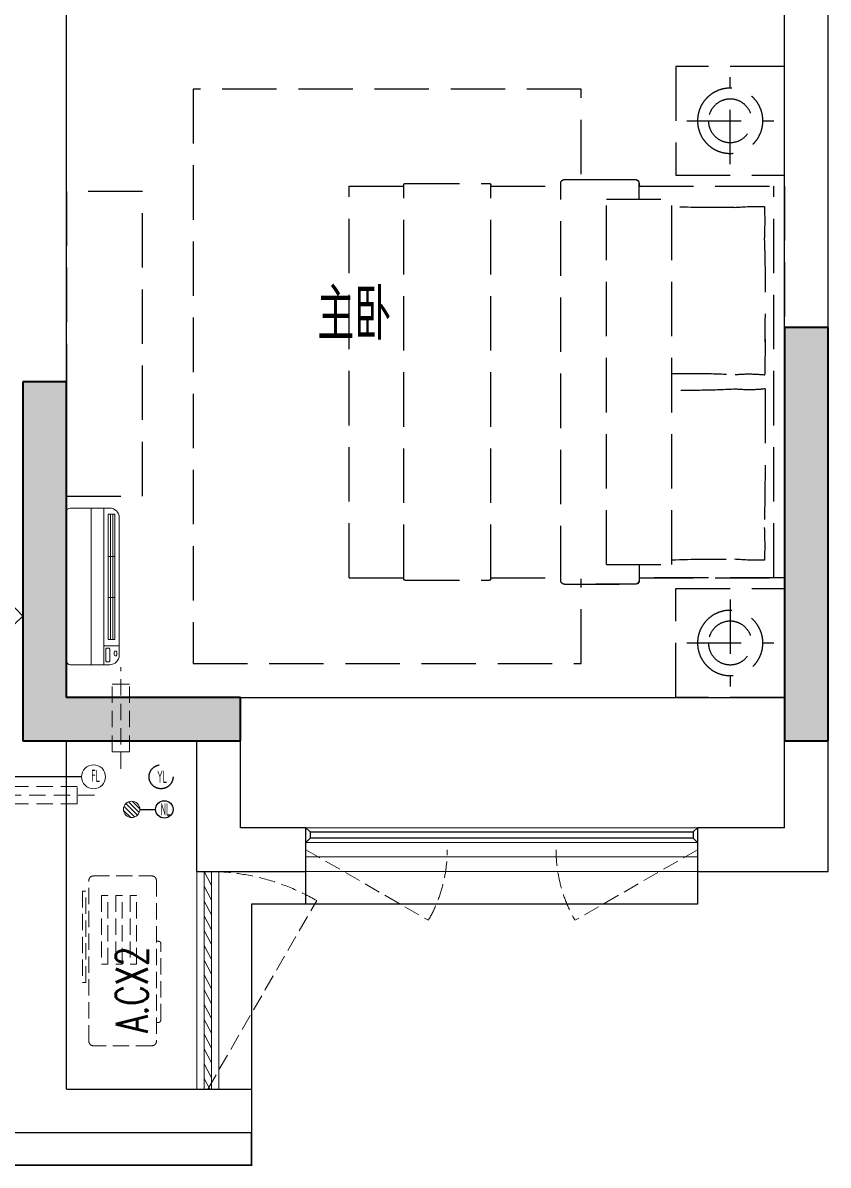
# Model space of a CAD drawing. Extents: x 3753737 to 4713801, y -857380 to 24339.
# Drawn here: x 4515649 to 4519349, y -768696 to -763446 of the extents above; entities that cross this region are included whole.
import ezdxf

# ---------------------------------------------------------------- set-up
doc = ezdxf.new("R2010")
doc.units = 0
doc.header["$LTSCALE"] = 1000
doc.header["$MEASUREMENT"] = 0
for name, pattern in [('A户型$0$DASH', [0.35, 0.25, -0.1]), ('DASH', [0.35, 0.25, -0.1]), ('HIDDEN', [0.375, 0.25, -0.125])]:
    doc.linetypes.add(name, pattern=pattern)
doc.layers.get('0').update_dxf_attribs({"linetype": 'CONTINUOUS'})
for name, color, linetype in [('!!电气', 1, 'CONTINUOUS'), ('3-栏杆1', 252, 'CONTINUOUS'), ('3.5方案汇报，与郭总、侯月琴确定户型_t8$0$2020.03.04 -1安徽标准化洋房户型(UA）_t8_t8$0$看线', 154, 'CONTINUOUS'), ('5fur', 175, 'CONTINUOUS'), ('VPIPE-凝结', 150, 'CONTINUOUS'), ('VPIPE-雨水', 4, 'DASH'), ('WALL', 252, 'CONTINUOUS'), ('看线', 185, 'CONTINUOUS')]:
    doc.layers.add(name, color=color, linetype=linetype)
for name, color, linetype, lineweight in [('COLUMN', 252, 'CONTINUOUS', 40), ('EQUIP_地漏', 7, 'CONTINUOUS', 18), ('PUB_HATCH', 8, 'CONTINUOUS', 9), ('PUB_TEXT', 7, 'CONTINUOUS', 20), ('VPIPE-废水', 31, 'TG_F', 18), ('WINDOW', 146, 'CONTINUOUS', 20), ('平面-空调室内机', 176, 'CONTINUOUS', 9), ('平面-空调预留孔', 252, 'CONTINUOUS', 15)]:
    doc.layers.add(name, color=color, linetype=linetype, lineweight=lineweight)
doc.styles.add('_TCH_DIM', font='SIMPLEX', dxfattribs={"bigfont": 'GBCBIG'})
doc.styles.get("Standard").update_dxf_attribs({"font": 'gbenor.shx', "bigfont": 'gbcbig.shx'})
doc.styles.add('TG_LINETYPE', font='SIMPLEX', dxfattribs={"width": 0.8, "height": 3, "bigfont": 'HZTXT'})
doc.linetypes.add('TG_F', pattern='A,2,-0.3,["F",TG_LINETYPE,S=0.1,R=0,X=-0.23,Y=-0.15],0', length=2.3)

# ---------------------------------------------------------------- blocks, each defined once
blk = doc.blocks.new('GFDGFSDFGD')
at = {"layer": 'PUB_HATCH'}
for points in [[(470716.6138186982, 367423.7237571239), (470516.6138194655, 367423.7237572445), (470516.6138193845, 365523.7242152715), (470716.6138235736, 365523.7259667461)], [(468016.6126930281, 365523.7242152719), (468016.6126930281, 365723.7242152719), (467216.6138193342, 365723.7242152694), (467216.6138205207, 367173.7241577404), (467016.6138205207, 367173.7241577404), (467016.6138193342, 365523.7242152694)]]:
    blk.add_hatch(color=256, dxfattribs=at).paths.add_polyline_path(points)
at = {"layer": 'COLUMN', "color": 252}
for p, q in [((470716.6138186982, 367423.7237571239), (470516.6138194655, 367423.7237572445)), ((470516.6138194655, 367423.7237572445), (470516.6138193845, 365523.7242152715)), ((470716.6138235736, 365523.7259667461), (470716.6138186982, 367423.7237571239)), ((467216.6138205207, 367173.7241577404), (467016.6138205207, 367173.7241577404)), ((467016.6138205207, 367173.7241577404), (467016.6138193342, 365523.7242152694)), ((467216.6138193342, 365723.7242152694), (467216.6138205207, 367173.7241577404)), ((468016.6126930281, 365723.7242152719), (467216.6138193342, 365723.7242152694)), ((468016.6126930281, 365523.7242152719), (468016.6126930281, 365723.7242152719)), ((467016.6138193342, 365523.7242152694), (468016.6126930281, 365523.7242152719)), ((470516.6138193845, 365523.7242152715), (470716.6138235736, 365523.7259667461))]:
    blk.add_line(p, q, dxfattribs=at)
blk = doc.blocks.new('dongkong')
at = {"layer": '平面-空调预留孔', "color": 8, "linetype": 'HIDDEN', "ltscale": 0.3}
for p, q in [((-603796.0415180789, 210899.900060961), (-603796.0415180789, 210431.4859232727)), ((-603836.0415180789, 210820.9630630909), (-603836.0415180789, 210510.8096162414)), ((-603836.0415180789, 210820.9630630909), (-603756.0415180789, 210820.9630630909)), ((-603756.0415180789, 210820.9630630909), (-603756.0415180789, 210510.8096162414))]:
    blk.add_line(p, q, dxfattribs=at)
blk.add_lwpolyline([(-603756.0415180789, 210510.8096162414), (-603836.0415180789, 210510.8096162414)], dxfattribs=at)
blk = doc.blocks.new('A$C001338C2')
at = {"color": 8}
for p, q in [((844.9999883423079, 303.6000072514144), (54.99998834231155, 303.6000543390692)), ((109.0525457565491, 214.7673082745569), (109.0525510513944, 303.6000511174025)), ((-1.49359439092e-05, 248.6000576173246), (-2.84423585981e-05, 22.0000576172315)), ((899.9999715576414, 22.00000397306576), (899.9999850640525, 248.6000039731589)), ((21.99997024633922, 5.63059293199e-05), (877.9999702463392, 5.2843679441e-06))]:
    blk.add_line(p, q, dxfattribs=at)
at = {"color": 8, "lineweight": 5}
for p, q in [((864.5756734352908, 278.6904651548975), (144.4768629888749, 278.6905080761171)), ((144.4768629888749, 278.6905080761171), (144.4768622188567, 265.7722729386405)), ((387.0097734353949, 278.6904936200444), (144.4768629888749, 278.6905080761171)), ((144.4768629888749, 278.6905080761171), (144.4768614488676, 252.8539829386973)), ((144.4768622188567, 265.7722729386405), (864.5756726653053, 265.772230017421)), ((387.0097711254275, 239.935678482565), (387.0097734353949, 278.6904936200444)), ((864.5756734352908, 278.6904651548975), (622.0427234354138, 278.6904796109884)), ((622.0427234354138, 278.6904796109884), (622.04272112545, 239.935664473509)), ((864.5756718953162, 252.8539400174777), (864.5756734352908, 278.6904651548975)), ((864.5756726653053, 265.772230017421), (864.5756711253525, 239.9356500174181)), ((899.9999830474662, 214.7672611304297), (-1.69525337697e-05, 214.7673147745954)), ((144.4768606789075, 239.9356929386377), (144.4768614488676, 252.8539829386973)), ((144.4768614488676, 252.8539829386973), (864.5756718953162, 252.8539400174777)), ((864.5756711253525, 239.9356500174181), (144.4768606789075, 239.9356929386377)), ((622.04272112545, 239.935664473509), (387.0097711254275, 239.935678482565)), ((899.9999787804518, 143.1781611304468), (-2.12195482163e-05, 143.1782147746126))]:
    blk.add_line(p, q, dxfattribs=at)
at = {"color": 8}
for points in [[(73.08482630450817, 275.0144977724194), (56.77886350143308, 275.0144987443309, -0.414213562373095), (51.27886382925863, 280.5144990721565), (51.27886400034913, 283.3844664433818, -0.414213562373095), (56.77886432817468, 288.8844661155563), (73.08482713124977, 288.8844651436448, -0.4142135623732024), (78.58482680342422, 283.3844648158192), (78.58482663233372, 280.5144974445939, -0.414213562373095)], [(89.24090579471158, 226.3562818807586), (22.19125331861505, 226.3562858772129, -0.414213562372504), (16.6912536464406, 231.8562862050385), (16.69125431894281, 243.1390318179401, -0.414213562373095), (22.19125464676836, 248.6390314901146), (89.24090712286488, 248.6390274936603, -0.414213562373095), (94.74090679503934, 243.1390271658347), (94.74090612253713, 231.8562815529331, -0.414213562373095)]]:
    blk.add_lwpolyline(points, format="xyb", close=True, dxfattribs=at)
for centre, radius, start, end in [((54.99998506405609, 248.6000543390692), 55.0000000000001, 89.99999658490542, 179.9999965849054), ((844.9999850640525, 248.6000072514144), 55.0000000000001, 359.9999965849054, 89.99999658490542), ((21.9999715576414, 22.00005630592932), 22.00000000000004, 179.9999965849054, 269.9999965849054), ((877.9999715576414, 22.00000528436794), 22.00000000000004, 269.9999965849054, 359.9999965849054)]:
    blk.add_arc(centre, radius, start, end, dxfattribs=at)
blk = doc.blocks.new('$TwtSys$00000141')
at = {"color": 252}
for p, q in [((-47.09803151780761, 3.836055847277748), (-5.041545145413693, 45.89254221967349)), ((-47.09803151780761, 3.836055847277748), (-5.041545145413693, 45.89254221967349)), ((-43.60958444554853, -17.52724007043071), (17.52724007042889, 43.60958444554853)), ((-43.60958444554853, -17.52724007043071), (17.52724007042889, 43.60958444554853)), ((-33.23401871576607, -33.23401871577153), (33.23401871576607, 33.23401871576425)), ((-33.23401871576607, -33.23401871576971), (33.23401871576607, 33.23401871576425)), ((-16.17805684451741, -43.53063328177632), (43.79137317708955, 16.43879673983065)), ((-16.17805684451741, -43.53063328177632), (43.79137317708955, 16.43879673983247)), ((5.715553844029273, -46.12975947626182), (46.12974035062325, -5.715572969671484)), ((5.715553844029273, -46.12975947626182), (46.12974035062325, -5.715572969671484))]:
    blk.add_line(p, q, dxfattribs=at)
blk.add_circle((0, -1.818989403545856e-12), 47, dxfattribs=at)
blk.add_circle((0, -1.818989403545856e-12), 47, dxfattribs=at)
blk = doc.blocks.new('fergve')
at = {"layer": '平面-空调预留孔', "color": 8, "linetype": 'DASH', "ltscale": 0.3}
for p, q in [((119062.717304058, 54987.64907498009), (119062.717304058, 54977.64907498009)), ((119435.5529723145, 54977.64907498009), (119435.5529723145, 54987.64907498009)), ((119072.717304058, 54967.64907498009), (119425.5529723145, 54967.64907498009))]:
    blk.add_line(p, q, dxfattribs=at)
blk.add_lwpolyline([(119715.8642389868, 54987.64907498032), (118975.8642389868, 54987.64907498009, -0.414213562373517), (118955.8642389868, 55007.64907498009), (118955.8642389873, 55277.64907498009, -0.414213562372746), (118975.8642389873, 55297.64907498009), (119715.8642389864, 55297.64907498009, -0.4142135623727947), (119735.8642389864, 55277.64907498009), (119735.8642389868, 55007.64907498055, -0.4142135623733224)], format="xyb", close=True, dxfattribs=at)
for points in [[(119666.6522452464, 55326.75839339898), (119246.8340998819, 55326.75839339898), (119246.8340998819, 55311.64433774215), (119666.6522452464, 55311.64433774215)], [(119645.4876140846, 55239.18252008365), (119329.9588134751, 55239.18252008365), (119329.9588134751, 55210.21092074577), (119645.4876140846, 55210.21092074577)], [(119645.4876140846, 55173.38063160962), (119329.9588134751, 55173.38063160962), (119329.9588134751, 55144.40903227197), (119645.4876140846, 55144.40903227197)], [(119645.4876140846, 55107.57874313582), (119329.9588134751, 55107.57874313582), (119329.9588134751, 55078.60714379794), (119645.4876140846, 55078.60714379794)]]:
    blk.add_lwpolyline(points, close=True, dxfattribs=at)
for centre, start, end in [((119072.717304058, 54977.64907498009), 180, 270), ((119425.5529723145, 54977.64907498009), 270, 0)]:
    blk.add_arc(centre, 10, start, end, dxfattribs=at)
at = {"layer": '平面-空调预留孔', "color": 8, "linetype": 'DASH', "ltscale": 0.3, "style": '_TCH_DIM', "width": 0.7058823529411765}
blk.add_text('A.CX2', height=146.88, dxfattribs=at).set_placement((119015.260064729, 55027.2738646582))
blk = doc.blocks.new('dasdasf1sa2f31as32f')
at = {"color": 8}
for p, q in [((-116.0333029678441, 585.5764855154375), (43.31421442719875, 640.474787555806)), ((82.68419507401995, 476.5984332799144), (43.31421442719875, 640.474787555806)), ((-22.77745136787416, 585.5073602304651), (-116.0333029678441, 585.5764855154375)), ((-22.77745136787416, 585.5073602304651), (-73.37246493535349, 493.2492008739632)), ((32.42647185805254, 555.0730752506729), (-18.10105440387269, 462.9379765309382)), ((82.68419507401995, 476.5984332799144), (32.42647185805254, 555.0730752506729)), ((-473.4737950866693, 259.6563084750783), (-339.4594785901136, 504.0265200089943)), ((-269.8119794043596, 524.3392218776735), (-427.6640969782602, 236.5016507070477)), ((134.6253530689864, 245.484414406435), (-338.8351731522707, 505.1322360634172)), ((-269.8119794043596, 524.3392218776735), (113.7016146283713, 314.0177107195245)), ((-31.30690161697567, 504.4059078391083), (-73.37246493535349, 493.2492008739632)), ((-18.10105440387269, 462.9379765309382), (-31.30690161697567, 504.4059078391083)), ((92.58920825674431, 168.8330396253091), (-380.8957810040447, 428.4689359338913)), ((114.6759563127998, 208.4019676803059), (-359.0953820513678, 468.2211672088001)), ((72.34237424354069, 131.9136772763986), (-401.1422099253978, 391.5503122554119)), ((113.7016146283713, 314.0177107195245), (-44.1505029455293, 26.18013954889921)), ((0, 0), (-473.4737950866693, 259.6563084750783)), ((134.0143164967885, 244.3702115339634), (0, 0))]:
    blk.add_line(p, q, dxfattribs=at)
for centre, radius, start, end in [((-294.4793780628825, 479.3591213504569), 51.30000000018548, 61.25933126190097, 151.2593312616622), ((89.03421596984845, 269.0376101925353), 51.29999999996637, 331.2593312598987, 61.25933126186338)]:
    blk.add_arc(centre, radius, start, end, dxfattribs=at)
blk = doc.blocks.new('GDGDRGDGDRGDR')
at = {"layer": '平面-空调室内机', "ltscale": 0.3, "xscale": -1, "rotation": 270}
blk.add_blockref('dongkong', (256445.8857146394, 1046278.127469567), dxfattribs=at)
at = {"layer": '平面-空调预留孔', "xscale": -1, "rotation": 15.00000000331026}
blk.add_blockref('dasdasf1sa2f31as32f', (466626.3347185289, 442932.0865610932), dxfattribs=at)
at = {"layer": '平面-空调预留孔', "rotation": 90}
blk.add_blockref('fergve', (522617.724404762, 322375.2892448571), dxfattribs=at)
blk = doc.blocks.new('FGDGDGRDGRRD')
at = {"layer": '5fur', "color": 252, "linetype": 'A户型$0$DASH'}
for p, q in [((419434.8085721246, 366358.3318331148), (419934.8085721246, 366358.3318331148)), ((419434.8085721246, 365858.3318331148), (419434.8085721246, 366358.3318331148)), ((419434.8125959404, 366358.3318284234), (419934.8125959404, 366358.3318284234)), ((419434.8125959404, 365858.3318284234), (419434.8125959404, 366358.3318284234)), ((419934.8085721246, 366358.3318331148), (419934.8085721246, 365858.3318331148)), ((419934.8125959404, 366358.3318284234), (419934.8125959404, 365858.3318284234)), ((419684.8085721246, 365908.3318331148), (419684.8085721246, 366308.3318331148)), ((419684.8125959404, 365908.3318284234), (419684.8125959404, 366308.3318284234)), ((420368.8657322843, 365863.3318313913), (420368.8657322843, 366253.6393587648)), ((420368.8657322843, 366253.6393587648), (422152.866848579, 366253.6393587648)), ((420368.8697561001, 365863.3318266999), (420368.8697561001, 366253.6393540734)), ((420368.8697561001, 366253.6393540734), (422152.8708723948, 366253.6393540734)), ((422152.866848579, 366253.6393587648), (422152.866848579, 363613.4867900935)), ((422152.8708723948, 366253.6393540734), (422152.8708723948, 363613.4867854021)), ((419884.8085721246, 366108.3318331148), (419484.8085721246, 366108.3318331148)), ((419884.8125959404, 366108.3318284234), (419484.8125959404, 366108.3318284234)), ((419934.8085721246, 365858.3318331148), (419434.8085721246, 365858.3318331148)), ((419934.8125959404, 365858.3318284234), (419434.8125959404, 365858.3318284234)), ((420106.5743977498, 365831.9750845798, -2.25623389974692e-07), (420104.5994159218, 365825.8818990335, -2.248274901971305e-07)), ((420106.5784215656, 365831.9750798884, -2.25623389974692e-07), (420104.6034397376, 365825.8818943421, -2.248274901971305e-07)), ((420113.2024405837, 365836.9044290879, -2.254826111034656e-07), (420106.5743977498, 365831.9750845798, -2.25623389974692e-07)), ((420113.2064643995, 365836.9044243965, -2.254826111034656e-07), (420106.5784215656, 365831.9750798884, -2.25623389974692e-07)), ((420121.7224048303, 365838.3318313914, -2.244122334249385e-07), (420113.2024405837, 365836.9044290879, -2.254826111034656e-07)), ((420121.7264286461, 365838.3318267, -2.244122334249385e-07), (420113.2064643995, 365836.9044243965, -2.254826111034656e-07)), ((420302.6026651578, 365838.3318313913, -1.96197429974812e-07), (420121.7224048303, 365838.3318313914, -2.244122334249385e-07)), ((420445.7224048254, 365838.3318313913, -1.738727422656718e-07), (420121.7224048301, 365838.3318313913, -2.244122334249114e-07)), ((420302.6066889736, 365838.3318266999, -1.96197429974812e-07), (420121.7264286461, 365838.3318267, -2.244122334249385e-07)), ((420445.7264286412, 365838.3318266999, -1.738727422656718e-07), (420121.7264286459, 365838.3318266999, -2.244122334249114e-07)), ((419434.8045595056, 365808.3318331148, -3.261264283004781e-07), (419434.8045595056, 364008.3318331239)), ((419434.8045595055, 364008.3318331238), (419434.8045595055, 365808.3318313918, -3.261264279882821e-07)), ((420103.7224048301, 365808.3318313916, 1.043412491814623e-07), (419434.8045595055, 365808.3318313918)), ((419434.8085833214, 365808.3318284234, -3.261264283004781e-07), (419434.8085833214, 364008.3318284325)), ((419434.8085833213, 364008.3318284324), (419434.8085833213, 365808.3318267004, -3.261264279882821e-07)), ((420103.7264286459, 365808.3318267001, 1.043412491814623e-07), (419434.8085833213, 365808.3318267004)), ((419484.8045595055, 364008.3318331238, 7.798678278630296e-09), (419484.8045595055, 365808.3318313918, -3.183271237969237e-07)), ((419484.8085833213, 364008.3318284324, 7.798678278630296e-09), (419484.8085833213, 365808.3318267004, -3.183271237969237e-07)), ((420104.5994159218, 365825.8818990335, -2.248274901971305e-07), (420102.2273293876, 365808.3318331148, -2.22017764169578e-07)), ((420104.6034397376, 365825.8818943421, -2.248274901971305e-07), (420102.2313532034, 365808.3318284234, -2.22017764169578e-07)), ((420103.7224048301, 365748.3318313927, -2.109136928145994e-07), (420103.7224048301, 365820.3318313917, -2.239587249099902e-07)), ((420103.7264286459, 365748.3318267013, -2.109136928145994e-07), (420103.7264286459, 365820.3318267002, -2.239587249099902e-07)), ((420463.7224048254, 363996.331833124, 1.626704113744262e-07), (420463.7224048254, 365820.3318313917, -1.678037347329789e-07)), ((420784.8045594841, 365808.3318313918, -1.155452148250999e-07), (420463.7224048254, 365808.3318313918, -1.656295627170534e-07)), ((420463.7264286412, 363996.3318284326, 1.626704113744262e-07), (420463.7264286412, 365820.3318267002, -1.678037347329789e-07)), ((420784.8085832999, 365808.3318267004, -1.155452148250999e-07), (420463.7264286412, 365808.3318267004, -1.656295627170534e-07)), ((420784.8045594841, 364002.331833124, 2.116676732583898e-07), (420784.8045594841, 365814.3318313917, -1.166323008330356e-07)), ((420784.8085832999, 364002.3318284326, 2.116676732583898e-07), (420784.8085832999, 365814.3318267002, -1.166323008330356e-07)), ((421178.8045594775, 365820.3318313917, -5.626086981414962e-08), (420790.8045594841, 365820.3318313917, -1.167834703380635e-07)), ((421178.8085832933, 365820.3318267002, -5.626086981414962e-08), (420790.8085832999, 365820.3318267002, -1.167834703380635e-07)), ((421184.8045594766, 364002.331833124, 2.74062106788065e-07), (421184.8045594766, 365814.3318313917, -5.423786730336044e-08)), ((421434.8045594738, 365808.3318313918, -1.415426033909318e-08), (421184.8045594766, 365808.3318313918, -5.315078129545187e-08)), ((421184.8085832924, 364002.3318284326, 2.74062106788065e-07), (421184.8085832924, 365814.3318267002, -5.423786730336044e-08)), ((421434.8085832896, 365808.3318267004, -1.415426033909318e-08), (421184.8085832924, 365808.3318267004, -5.315078129545187e-08)), ((421434.8045594738, 364008.331833124, 3.119715417364338e-07), (421434.8045594738, 365808.3318313918, -1.415426033909318e-08)), ((421434.8085832896, 364008.3318284326, 3.119715417364338e-07), (421434.8085832896, 365808.3318267004, -1.415426033909318e-08)), ((422384.8193122067, 364383.4602288372), (422384.8193122067, 365783.4602288372)), ((422384.8193122067, 365783.4602288372), (422734.8193122067, 365783.4602288372)), ((422384.8233360225, 364383.4602241457), (422384.8233360225, 365783.4602241457)), ((422384.8233360225, 365783.4602241457), (422734.8233360225, 365783.4602241457)), ((422734.8193122067, 365783.4602288372), (422734.8193122067, 364383.4602288372)), ((422734.8233360225, 365783.4602241457), (422734.8233360225, 364383.4602241457)), ((419953.7224048329, 364068.3318331231, 7.007247652838246e-08), (419953.7224048329, 365748.3318313927, -2.343116053882141e-07)), ((420253.7224048282, 365748.3318313927, -1.875157802408222e-07), (419953.7224048329, 365748.3318313927, -2.343116053882141e-07)), ((419953.7264286487, 364068.3318284317, 7.007247652838246e-08), (419953.7264286487, 365748.3318267013, -2.343116053882141e-07)), ((420253.726428644, 365748.3318267013, -1.875157802408222e-07), (419953.7264286487, 365748.3318267013, -2.343116053882141e-07)), ((420253.7224048282, 364068.3318331231, 1.168683016757744e-07), (420253.7224048282, 365748.3318313927, -1.875157802408222e-07)), ((420253.726428644, 364068.3318284317, 1.168683016757744e-07), (420253.726428644, 365748.3318267013, -1.875157802408222e-07)), ((422734.8193122067, 364383.4602288372), (422384.8193122067, 364383.4602288372)), ((422734.8233360225, 364383.4602241457), (422384.8233360225, 364383.4602241457)), ((420253.7224048282, 364068.3318331231, 1.168683016757744e-07), (419953.7224048329, 364068.3318331231, 7.007247652838246e-08)), ((420253.726428644, 364068.3318284317, 1.168683016757744e-07), (419953.7264286487, 364068.3318284317, 7.007247652838246e-08)), ((420103.7224048301, 364068.3318331231, 9.347038910196999e-08), (420103.7224048301, 363996.331833124, 1.065154211973878e-07)), ((420103.7264286459, 364068.3318284317, 9.347038910196999e-08), (420103.7264286459, 363996.3318284326, 1.065154211973878e-07)), ((419434.8045595056, 364008.3318331239), (420102.3360563389, 364008.3318331242, 1.041249981094541e-07)), ((420103.7224048301, 364008.331833124, 1.043412491814623e-07), (419434.8045595055, 364008.3318331238)), ((419434.8085833214, 364008.3318284325), (420102.3400801547, 364008.3318284327, 1.041249981094541e-07)), ((420103.7264286459, 364008.3318284326, 1.043412491814623e-07), (419434.8085833213, 364008.3318284324)), ((420102.3360563389, 364008.3318331242, 1.041249981094541e-07), (420103.6715176148, 363989.3757732537, 1.077677893925386e-07)), ((420102.3400801547, 364008.3318284327, 1.041249981094541e-07), (420103.6755414306, 363989.3757685623, 1.077677893925386e-07)), ((420368.8657322843, 363613.4867900935), (420368.8657322843, 364003.3318331243)), ((420368.8697561001, 363613.4867854021), (420368.8697561001, 364003.3318284329)), ((420784.8045594841, 364008.331833124, 2.10580587250427e-07), (420463.7224048254, 364008.331833124, 1.604962393585006e-07)), ((420784.8085832999, 364008.3318284326, 2.10580587250427e-07), (420463.7264286412, 364008.3318284326, 1.604962393585006e-07)), ((421178.8045594775, 363996.331833124, 2.742132762932013e-07), (420790.8045594841, 363996.331833124, 2.136906757693416e-07)), ((421178.8085832933, 363996.3318284326, 2.742132762932013e-07), (420790.8085832999, 363996.3318284326, 2.136906757693416e-07)), ((421434.8045594738, 364008.331833124, 3.119715417364338e-07), (421184.8045594766, 364008.331833124, 2.729750207801022e-07)), ((421434.8085832896, 364008.3318284326, 3.119715417364338e-07), (421184.8085832924, 364008.3318284326, 2.729750207801022e-07)), ((419934.8085721246, 363958.3318331239), (419434.8085721246, 363958.3318331239)), ((419434.8085721246, 363958.3318331239), (419434.8085721246, 363458.3318331239)), ((419934.8125959404, 363958.3318284325), (419434.8125959404, 363958.3318284325)), ((419434.8125959404, 363958.3318284325), (419434.8125959404, 363458.3318284325)), ((419934.8085721246, 363458.3318331239), (419934.8085721246, 363958.3318331239)), ((419934.8125959404, 363458.3318284325), (419934.8125959404, 363958.3318284325)), ((420103.6715176148, 363989.3757732537, 1.077677893925386e-07), (420111.3405708036, 363980.678540304, 1.105398283407223e-07)), ((420103.6755414306, 363989.3757685623, 1.077677893925386e-07), (420111.3445946194, 363980.6785356126, 1.105398283407223e-07)), ((420111.3405708036, 363980.678540304, 1.105398283407223e-07), (420121.7224048302, 363978.3318331244, 1.125844287301078e-07)), ((420111.3445946194, 363980.6785356126, 1.105398283407223e-07), (420121.726428646, 363978.331828433, 1.125844287301078e-07)), ((420121.7224048302, 363978.3318331244, 1.125844287301078e-07), (420302.6026651578, 363978.3318313916, 1.407992324941921e-07)), ((420445.7224048254, 363978.3318331243, 1.631239198894016e-07), (420121.7224048301, 363978.3318331243, 1.12584428730162e-07)), ((420121.726428646, 363978.331828433, 1.125844287301078e-07), (420302.6066889736, 363978.3318267002, 1.407992324941921e-07)), ((420445.7264286412, 363978.3318284329, 1.631239198894016e-07), (420121.7264286459, 363978.3318284329, 1.12584428730162e-07)), ((420302.6026651578, 363978.3318313916, 1.407992324941921e-07), (420302.6026651578, 363978.3318331244, 1.407992321802342e-07)), ((420302.6066889736, 363978.3318267002, 1.407992324941921e-07), (420302.6066889736, 363978.331828433, 1.407992321802342e-07)), ((419684.8085721246, 363908.3318331239), (419684.8085721246, 363508.3318331239)), ((419684.8125959404, 363908.3318284325), (419684.8125959404, 363508.3318284325)), ((419884.8085721246, 363708.3318331239), (419484.8085721246, 363708.3318331239)), ((419884.8125959404, 363708.3318284325), (419484.8125959404, 363708.3318284325)), ((422152.866848579, 363613.4867900935), (420368.8657322843, 363613.4867900935)), ((422152.8708723948, 363613.4867854021), (420368.8697561001, 363613.4867854021)), ((419434.8085721246, 363458.3318331239), (419934.8085721246, 363458.3318331239)), ((419434.8125959404, 363458.3318284325), (419934.8125959404, 363458.3318284325))]:
    blk.add_line(p, q, dxfattribs=at)
for centre, radius in [((419684.8085721246, 366108.3318331148), 150), ((419684.8125959404, 366108.3318284234), 150), ((419684.8085721246, 366108.3318331148), 100), ((419684.8125959404, 366108.3318284234), 100), ((419684.8085721246, 363708.3318331239), 150), ((419684.8125959404, 363708.3318284325), 150), ((419684.8085721246, 363708.3318331239), 100), ((419684.8125959404, 363708.3318284325), 100)]:
    blk.add_circle(centre, radius, dxfattribs=at)
for centre, radius, start, end in [((420121.7224048301, 365820.3318313917, -0.0001289102144513946), 17.99999999973806, 90, 180), ((420121.7264286459, 365820.3318267002, -0.0001289102144513946), 17.99999999973806, 90, 180), ((420445.7224048254, 365820.3318313916, -0.0001289102144513946), 17.99999999973806, 0, 90), ((420445.7264286412, 365820.3318267001, -0.0001289102144513946), 17.99999999973806, 0, 90), ((420790.8045594841, 365814.3318313917, -0.0001289102144513946), 5.999999999912688, 90, 180), ((420790.8085832999, 365814.3318267002, -0.0001289102144513946), 5.999999999912688, 90, 180), ((421178.8045594775, 365814.3318313917, -0.0001289102144513946), 5.999999999912688, 0, 90), ((421178.8085832933, 365814.3318267002, -0.0001289102144513946), 5.999999999912688, 0, 90), ((421458.4701677961, 365647.9264625411, -0.0001289102144513946), 1932.206600625078, 178.0297793472074, 182.4617042253642), ((421458.4741916119, 365647.9264578497, -0.0001289102144513946), 1932.206600625078, 178.0297793472072, 182.4617042253637), ((419558.9662007717, 364561.5290224631, -0.0001289102144513946), 1153.258746364768, 84.69839701753824, 91.5681667140413), ((419558.9702245875, 364561.5290177717, -0.0001289102144513946), 1153.258746364768, 84.69839701753833, 91.56816671404124), ((419746.9787647137, 371327.890242896, -0.0001289102144513946), 5618.626429089849, 269.1693537859096, 272.1087383099883), ((419746.9827885295, 371327.8902382046, -0.0001289102144513946), 5618.626429089849, 269.1693537859098, 272.1087383099884), ((426651.2751216022, 365324.733698211, -0.0001289102144513946), 7127.387375029001, 178.0255324222418, 181.0678210453958), ((426651.279145418, 365324.7336935196, -0.0001289102144513946), 7127.387375029001, 178.0255324222414, 181.0678210453955), ((457242.0015201449, 365061.4552500586, -0.0001289102144513946), 37717.1016062104, 179.8018292767071, 180.1835658634823), ((457242.0055439607, 365061.4552453672, -0.0001289102144513946), 37717.1016062104, 179.8018292767078, 180.1835658634822), ((419598.7798065517, 364282.9532422208, -0.0001289102144513946), 661.7782130578128, 84.57724482239553, 96.39290909899418), ((419598.7838303675, 364282.9532375294, -0.0001289102144513946), 661.7782130578128, 84.57724482239536, 96.39290909899391), ((419867.3421401536, 361236.1526067257, -0.0001289102144513946), 3711.33976489824, 88.69421482460513, 93.18220748465498), ((419867.3461639694, 361236.1526020343, -0.0001289102144513946), 3711.33976489824, 88.69421482460515, 93.18220748465487), ((442429.1388036075, 364673.3099728071, -0.0001289102144513946), 22905.25108170771, 179.4927743888925, 181.1013722304204), ((442429.1428274233, 364673.3099681156, -0.0001289102144513946), 22905.25108170771, 179.4927743888924, 181.1013722304201), ((419598.7798065517, 365533.7104219961, -0.0001289102144513946), 661.7782130578128, 263.580238528241, 275.4227551776045), ((419598.7838303675, 365533.7104173047, -0.0001289102144513946), 661.7782130578128, 263.5802385282411, 275.4227551776047), ((419867.3421401532, 368580.5110574911, -0.0001289102144513946), 3711.33976489824, 266.817792515345, 271.3057851753949), ((419867.346163969, 368580.5110527996, -0.0001289102144513946), 3711.33976489824, 266.8177925153452, 271.3057851753948), ((421458.4701677961, 364155.4144929979, -0.0001289102144513946), 1932.206600625078, 177.5382957746358, 181.9702206527926), ((421458.4741916119, 364155.4144883065, -0.0001289102144513946), 1932.206600625078, 177.5382957746363, 181.9702206527928), ((419558.9662007717, 365241.8119330759, -0.0001289102144513946), 1153.258746364768, 268.4318332859587, 275.3016029824618), ((419558.9702245875, 365241.8119283845, -0.0001289102144513946), 1153.258746364768, 268.4318332859588, 275.3016029824617), ((419746.9787647138, 358475.450712643, -0.0001289102144513946), 5618.626429089849, 87.89126169001166, 90.83064621409034), ((419746.9827885296, 358475.4507079516, -0.0001289102144513946), 5618.626429089849, 87.89126169001158, 90.83064621409021), ((420121.7224048301, 363996.331833124, -0.0001289102144513946), 17.99999999973806, 180, 270), ((420121.7264286459, 363996.3318284326, -0.0001289102144513946), 17.99999999973806, 180, 270), ((420445.7224048254, 363996.331833124, -0.0001289102144513946), 17.99999999973806, 270, 0), ((420445.7264286412, 363996.3318284326, -0.0001289102144513946), 17.99999999973806, 270, 0), ((420790.8045594841, 364002.331833124, -0.0001289102144513946), 5.999999999912688, 180, 270), ((420790.8085832999, 364002.3318284326, -0.0001289102144513946), 5.999999999912688, 180, 270), ((421178.8045594775, 364002.331833124, -0.0001289102144513946), 5.999999999912688, 270, 0), ((421178.8085832933, 364002.3318284326, -0.0001289102144513946), 5.999999999912688, 270, 0)]:
    blk.add_arc(centre, radius, start, end, dxfattribs=at)
blk = doc.blocks.new('$WINLIB2D$00000001')
at = {"color": 0}
for points in [[(-0.4999999999999964, 0.5000000000000142), (-0.4999999999999964, -0.4999999999999858)], [(-0.4999999999999964, 0.5000000000000142), (0.5000000000000036, 0.5000000000000142)], [(0.5000000000000036, -0.4999999999999858), (0.5000000000000036, 0.5000000000000142)], [(0.5000000000000036, 0.1666666666666714), (-0.4999999999999964, 0.1666666666666714)], [(0.5000000000000036, -0.1666666666666572), (-0.4999999999999964, -0.1666666666666572)], [(-0.4999999999999964, -0.4999999999999858), (0.5000000000000036, -0.4999999999999858)]]:
    blk.add_lwpolyline(points, dxfattribs=at)
blk = doc.blocks.new('$WINLIB2D$00000039')
at = {"color": 0}
for points in [[(-0.4999999999983409, 0.5000000000445652), (-0.4999999999999964, -0.4999999999999716)], [(0.5000000000016591, 0.4999999999536158), (-0.4999999999983409, 0.5000000000445652)], [(0.4999999999983338, -0.5000000000463842), (0.4999999999999609, 0.4999999999999432)], [(-0.499999999999428, 0.1666666667124446), (0.500000000000572, 0.1666666666205998)], [(-0.3838834764901549, -0.166666666632409), (-0.4479860405916831, 0.1666666667079113)], [(-0.3158924398378069, -0.166666666637866), (-0.3799950039392748, 0.1666666667006353)], [(-0.2479014031851996, -0.166666666645142), (-0.3120039672867243, 0.1666666666951784)], [(-0.1799103665328481, -0.1666666666505989), (-0.2440129306343159, 0.1666666666887977)], [(-0.1119193298802692, -0.1666666666569512), (-0.1760218939817904, 0.1666666666824455)], [(-0.04392829322788927, -0.1666666666633319), (-0.1080308573293216, 0.1666666666760648)], [(0.02406274342471804, -0.1666666666696841), (-0.04003982067680312, 0.1666666666697125)], [(0.09205378007703402, -0.1666666666751411), (0.02795121597557682, 0.1666666666642556)], [(0.1600448167296129, -0.1666666666815217), (0.0959422526280953, 0.1666666666578749)], [(0.2280358533819644, -0.166666666687874), (0.163933289280525, 0.1666666666505989)], [(0.2960268900345753, -0.1666666666942547), (0.231924325933047, 0.1666666666460657)], [(0.3640179266869801, -0.1666666667006069), (0.2999153625854838, 0.166666666639685)], [(0.4320089633395341, -0.1666666667060639), (0.3679063992380058, 0.166666666632409)], [(0.4999999999916831, -0.1666666667115209), (0.4358974358904746, 0.1666666666260568)], [(-0.4518745131427302, -0.1666666666260284), (-0.5000000000072298, 0.08358586507802102)], [(-0.500000000000572, -0.1666666666214951), (0.499999999999428, -0.1666666667124446)], [(0.4999999999983338, -0.5000000000463842), (-0.5000000000016662, -0.4999999999554348)]]:
    blk.add_lwpolyline(points, dxfattribs=at)
blk = doc.blocks.new('A$C1C403CBE')
at = {"color": 252, "const_width": 8}
blk.add_lwpolyline([(47449.99996978883, -99.99999948323239), (47449.99996978883, -249.9999994832324), (46300.00000710692, -250.0000103433849), (46300.00002560019, -99.99913375091273)], dxfattribs=at)
at = {"layer": '3-栏杆1', "color": 252}
for p, q in [((47720.26864363533, 1282.212400592864), (47700.00001323828, 1299.999978907406)), ((47700.00001323828, 1299.999978907406), (47720.26864345511, 1282.212400751188)), ((47720.26864345511, 1282.212400751188), (47720.26864345232, 1252.930120892823)), ((47720.26864345511, 1282.14632327517), (49479.73135505617, 1282.190802913276)), ((49479.73135487596, 1282.212400596938), (49499.999985273, 1299.999978911481)), ((49499.999985273, 1299.999978911481), (49479.73135505617, 1282.212400755263)), ((49479.73135505617, 1282.212400755263), (49479.73135505896, 1252.930120896897)), ((47720.26864345232, 1252.930120892823), (47700.00003678817, 1233.083245857153)), ((47700.00003678817, 1233.083245857153), (47720.26864345232, 1252.930120892823)), ((49479.73135505896, 1252.908532858943), (47720.26864345232, 1252.864073085366)), ((49499.99996172311, 1233.083245861228), (49479.73135505896, 1252.930120896897))]:
    blk.add_line(p, q, dxfattribs=at)
at = {"layer": '3.5方案汇报，与郭总、侯月琴确定户型_t8$0$2020.03.04 -1安徽标准化洋房户型(UA）_t8_t8$0$看线', "color": 252, "ltscale": 10}
blk.add_line((47400.00000985526, 1899.999998557963), (49900.00000869669, 1899.999998507439), dxfattribs=at)
at = {"layer": 'VPIPE-凝结', "color": 252, "ltscale": 0.1}
blk.add_line((46669.99760925025, 1534.999997792765), (46330.00000872416, 1534.999967537471), dxfattribs=at)
blk.add_lwpolyline([(46937.60240822192, 1384.999984665425), (47010.0024082223, 1384.999986465904)], dxfattribs=at)
at = {"layer": 'VPIPE-凝结', "color": 252}
blk.add_circle((47050.0024082223, 1384.999986465904), 40, dxfattribs=at)
at = {"layer": 'VPIPE-废水', "color": 252}
blk.add_circle((46724.99760925025, 1534.999997792765), 55, dxfattribs=at)
at = {"layer": 'VPIPE-雨水', "color": 252}
blk.add_circle((47035.0024082223, 1534.999984665425), 55, dxfattribs=at)
at = {"layer": 'WALL', "color": 252}
for p, q in [((50100.00000866861, 1099.999991160468), (50100.00000877306, 6299.999991408286)), ((49900.00000867264, 1299.999991177697), (49900.00000877106, 6199.999991420803)), ((46600.00000869708, 1899.999998993473), (46600.00000877152, 5199.999991655532)), ((46600.00000869708, 1899.999998993473), (47400.00000957448, 1899.999999009306)), ((47400.00000954932, 1299.999991393065), (47400.00000957448, 1899.999999009306)), ((46600.00000873776, 1699.999998993473), (47200.00000956608, 1699.999999005347)), ((46600.00000942488, 99.99999291259189), (46600.00000873776, 1699.999998993473)), ((47200.00000954093, 1099.999991410295), (47200.00000956608, 1699.999999005347)), ((47700.00001319661, 1299.999991367219), (47400.00000954932, 1299.999991393065)), ((47700.00001317938, 1099.99999136722), (47700.00001319661, 1299.999991367219)), ((49900.00000867264, 1299.999991177697), (49500.00001319662, 1299.999991212153)), ((49500.00001319662, 1299.999991212153), (49500.00001317939, 1099.999991212155)), ((47200.00000954093, 1099.999991410295), (47700.00001317938, 1099.99999136722)), ((49500.00001317939, 1099.999991212155), (50100.00000866861, 1099.999991160468)), ((46600.00000942488, 99.99999291259189), (47449.99997255339, 100.0000005167676)), ((47449.99997255339, 100.0000005167676), (47449.9999743426, -99.99999948323239)), ((46300.00001024362, -100.0000098707387), (46500.00001041126, -100.0000079820165)), ((46500.0000103615, -100.0000079820165), (47449.9999743426, -99.99999948323239))]:
    blk.add_line(p, q, dxfattribs=at)
at = {"layer": 'WINDOW', "color": 252, "linetype": 'DASH', "ltscale": 0.3}
for points in [[(47699.99999932339, 1199.999991153716), (48263.13089301763, 875.3715936086373, 0.1314846383240589), (48349.99999927357, 1199.999991162214)], [(49499.9999991972, 1199.999991153716), (48936.8691055025, 875.3715936086373, -0.1314846383240589), (48849.99999924656, 1199.999991162214)], [(47250.00001334865, 99.99999293556903), (47750.00001334725, 966.02539671876, 0.1316524975897076), (47250.00001333887, 1099.999992933939)]]:
    blk.add_lwpolyline(points, format="xyb", dxfattribs=at)
at = {"layer": '看线', "color": 252, "ltscale": 0.5}
for points in [[(49499.9999492229, 1100.000000516768), (49499.9999492229, 950.0000005167676), (47449.99994932115, 950.0000005167676), (47449.99994929181, 100.0000005167676)], [(49499.99999926006, 1099.999991181772), (49499.99999926006, 949.9999911817722), (47699.99999926006, 949.9999911817722), (47699.99999925867, 1099.999991155928)]]:
    blk.add_lwpolyline(points, dxfattribs=at)
at = {"color": 252}
for name, p in [('GFDGFSDFGD', (-420616.5786992437, -363823.7248326879)), ('GDGDRGDGDRGDR', (-420616.5787028493, -441032.0865709839))]:
    blk.add_blockref(name, p, dxfattribs=at)
at = {"xscale": -1}
blk.add_blockref('FGDGDGRDGRRD', (469334.819311047, -361558.3318272423), dxfattribs=at)
at = {"layer": 'EQUIP_地漏', "color": 252, "xscale": 0.8, "yscale": -0.8, "zscale": 0.8, "rotation": 180}
blk.add_blockref('$TwtSys$00000141', (46900.0024082223, 1384.999984665425), dxfattribs=at)
at = {"layer": 'WINDOW', "color": 252}
for name, p, xscale, yscale, zscale, rotation in [('$WINLIB2D$00000001', (48600.00001318799, 1199.999991289689), 1800, 200, 1800, 179.9999999950641), ('$WINLIB2D$00000039', (47250.00000942126, 599.9999929346377), -1000, 100, -1000, 270)]:
    blk.add_blockref(name, p, dxfattribs=dict(at, xscale=xscale, yscale=yscale, zscale=zscale, rotation=rotation))
at = {"layer": '平面-空调室内机', "color": 252, "ltscale": 0.3, "rotation": 180}
blk.add_blockref('dongkong', (-556945.9468058809, 212470.8105057423), dxfattribs=at)
at = {"layer": '平面-空调室内机', "color": 252, "ltscale": 0.3, "xscale": -1, "rotation": 180}
blk.add_blockref('dongkong', (650646.1362302769, 212470.8105057426), dxfattribs=at)
at = {"layer": '平面-空调预留孔', "color": 252, "xscale": -0.800000000046565, "yscale": 0.800000000046565, "zscale": 0.800000000046565, "rotation": 269.9999997665698}
blk.add_blockref('A$C001338C2', (46600.09467598842, 2050.000910123461), dxfattribs=at)
at = {"layer": 'PUB_TEXT', "color": 252}
blk.add_text('主卧', height=236.3120567375886, dxfattribs=at).set_placement((47751.98998665204, 3542.482632570667))
at = {"layer": 'PUB_TEXT', "color": 252, "width": 0.6}
for s, p in [('FL', (46713.99188101422, 1511.15979608323)), ('YL', (47016.8024082223, 1506.999984665425)), ('NL', (47033.20240844302, 1356.999984665425))]:
    blk.add_text(s, height=56.00000000000001, dxfattribs=at).set_placement(p)

msp = doc.modelspace()

# ---------------------------------------------------------------- block references
at = {"layer": '!!电气'}
msp.add_blockref('A$C1C403CBE', (4469248.631777539, -768446.4743201078), dxfattribs=at)

doc.saveas('drawing.dxf')
